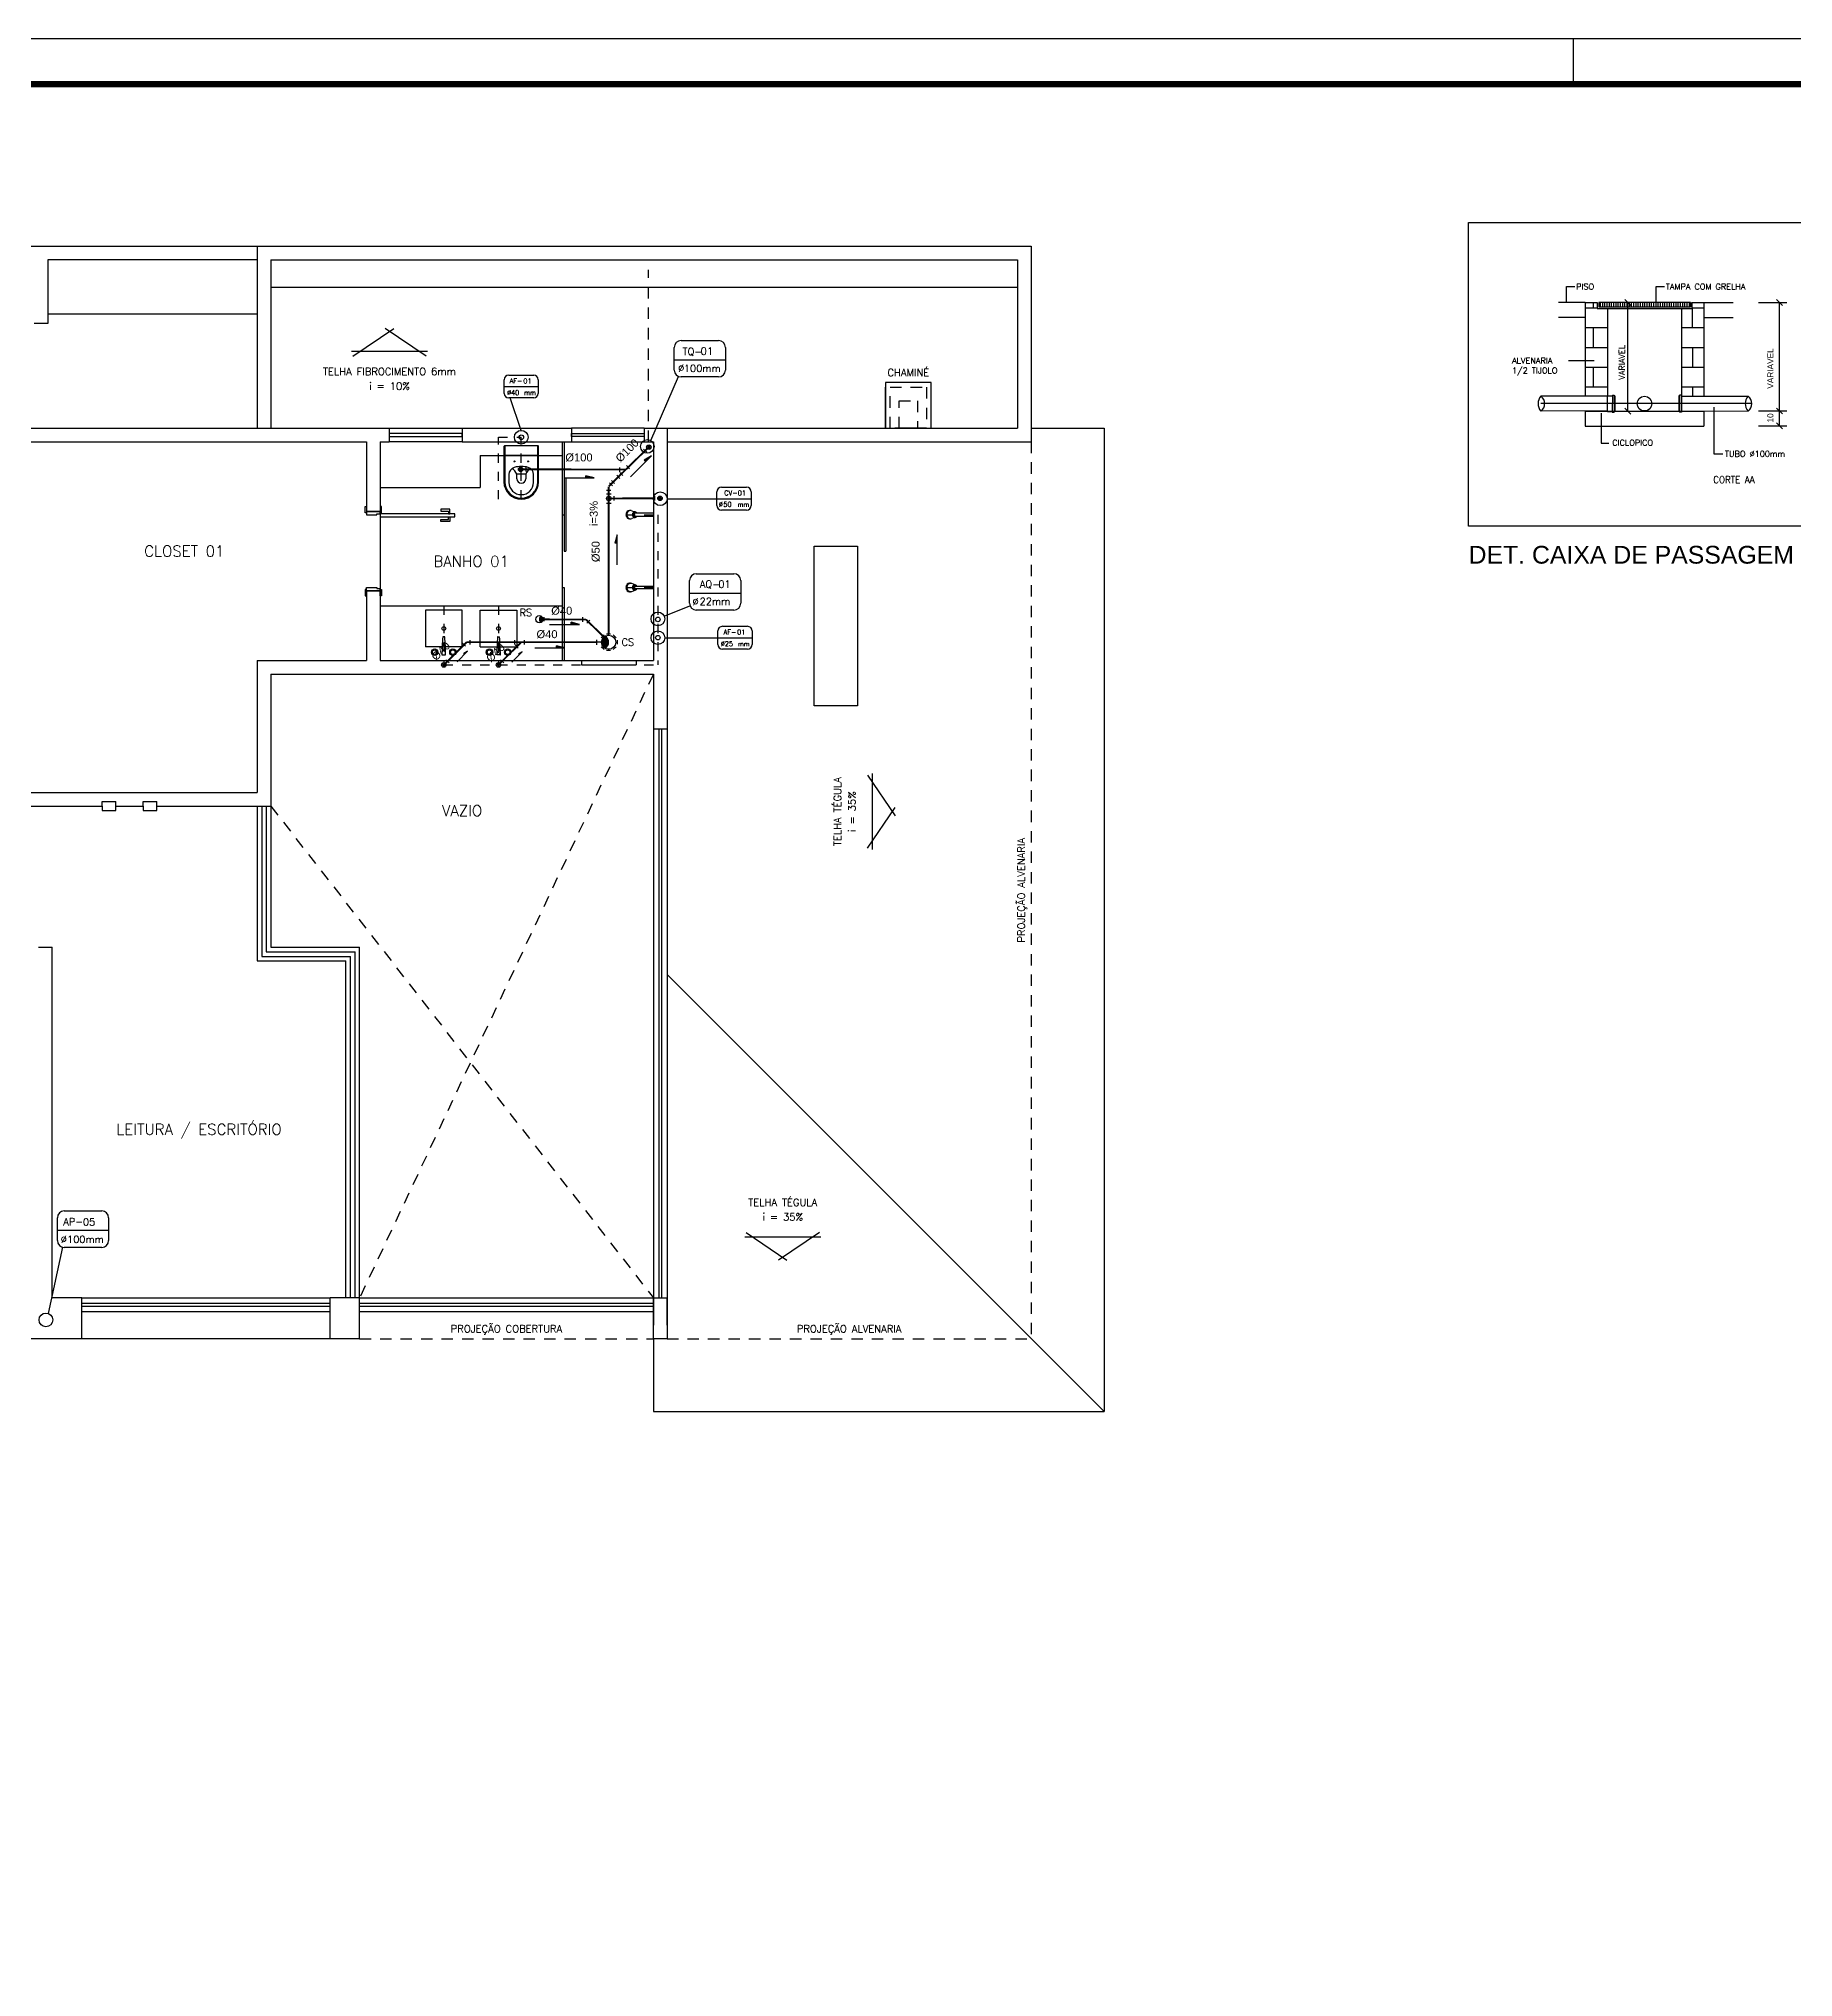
# Model space of a CAD drawing. Header units: millimetres. Extents: x -1312 to 59, y -177 to 623.
# Drawn here: x 12.88 to 32.14, y 20.76 to 42.05 of the extents above; entities that cross this region are included whole.
import ezdxf
from ezdxf.enums import TextEntityAlignment as Align

# ---------------------------------------------------------------- set-up
doc = ezdxf.new("R2010")
doc.units = ezdxf.units.MM
doc.header["$MEASUREMENT"] = 0
doc.linetypes.add('DASHDOT', pattern=[1, 0.5, -0.25, 0, -0.25])
doc.linetypes.add('HIDDEN', pattern=[0.375, 0.25, -0.125])
for name, color, linetype in [('ALVENARIA', 7, 'Continuous'), ('CONEXAO_ESGOTO_UNIFILAR', 21, 'Continuous'), ('DETALHES', 7, 'Continuous'), ('Dtext', 7, 'Continuous'), ('Eixos-1', 252, 'HIDDEN'), ('Finas', 9, 'Continuous'), ('INDICACAO_COLUNA', 40, 'Continuous'), ('Projeções', 9, 'HIDDEN'), ('T120', 7, 'Continuous'), ('T80', 7, 'Continuous'), ('TIGRECAD', 30, 'Continuous'), ('TUB-ESGOTO', 150, 'Continuous'), ('TUB-VENTILACAO', 6, 'Continuous')]:
    doc.layers.add(name, color=color, linetype=linetype)
doc.styles.add('AENGESTYLE', font='arial.ttf', dxfattribs={"height": 1})
doc.styles.add('MONOTXT', font='SIMPLEX.SHX')
doc.styles.add('ROMANS', font='romans.shx', dxfattribs={"height": 0.002})
doc.styles.add('SANSSERIF', font='sas_____.pfb')
doc.styles.get("Standard").update_dxf_attribs({"font": 'arial.ttf'})
doc.styles.add('T120', font='romans.shx', dxfattribs={"height": 12})
doc.styles.add('T80', font='romans.shx', dxfattribs={"height": 8})

# ---------------------------------------------------------------- blocks, each defined once
blk = doc.blocks.new('_Oblique')
at = {"color": 0, "linetype": 'Continuous', "lineweight": -2}
blk.add_line((-0.5, -0.5), (0.5, 0.5), dxfattribs=at)
blk = doc.blocks.new('ahid_dtcx_hid_000_4')
at = {"linetype": 'Continuous'}
h = blk.add_hatch(dxfattribs=at)
h.set_pattern_fill('ANSI31', color=256, scale=3.9, angle=45, style=0)
h.set_pattern_definition([(90, (38.9428, 59.77396), (-0.4875, 9e-17), [])])
h.paths.add_polyline_path([(35.25, 59.77), (35.25, 58.8), (49.02, 58.8), (49.02, 59.77)])
h.paths.add_polyline_path([(35.25, 59.77), (28.87, 59.77), (28.87, 58.8), (35.25, 58.8)])
for p, q in [((109.58, 59.77), (109.58, 69.69)), ((112.83, 59.77), (112.83, 69.69)), ((25.94, 59.77), (20.04, 59.77)), ((25.94, 59.77), (28.54, 59.77)), ((25.94, 59.77), (25.94, 39.19)), ((27.77, 58.6), (27.77, 59.77)), ((28.54, 59.77), (28.54, 58.47)), ((49.02, 59.77), (28.87, 59.77)), ((28.87, 59.77), (28.87, 58.8)), ((49.02, 59.77), (49.02, 58.8)), ((49.34, 59.77), (49.34, 58.47)), ((49.34, 59.77), (51.94, 59.77)), ((51.94, 59.77), (51.94, 39.19)), ((51.94, 59.77), (58.41, 59.77)), ((98.21, 59.77), (124.21, 59.77)), ((98.21, 59.77), (98.21, 33.77)), ((124.21, 59.77), (124.21, 33.77)), ((25.94, 56.52), (20.04, 56.52)), ((25.94, 58.6), (28.54, 58.6)), ((28.54, 58.47), (30.82, 58.47)), ((28.87, 58.8), (49.02, 58.8)), ((30.82, 58.47), (47.07, 58.47)), ((30.82, 58.47), (30.82, 39.31)), ((47.07, 58.47), (49.34, 58.47)), ((47.07, 58.47), (47.07, 39.19)), ((49.34, 58.6), (51.94, 58.6)), ((49.51, 54.26), (49.51, 58.6)), ((51.94, 56.52), (58.41, 56.52)), ((25.94, 54.26), (30.82, 54.26)), ((27.77, 49.93), (27.77, 54.26)), ((47.07, 54.26), (51.94, 54.26)), ((103.08, 54.9), (103.08, 38.65)), ((103.08, 54.9), (119.33, 54.9)), ((109.32, 54.89), (113.09, 54.9)), ((109.32, 54.89), (109.32, 54.47)), ((109.32, 54.47), (113.09, 54.48)), ((109.47, 54.47), (109.47, 54.31)), ((109.47, 54.31), (112.95, 54.31)), ((109.58, 54.31), (112.83, 54.31)), ((112.95, 54.48), (112.95, 54.31)), ((113.09, 54.9), (113.09, 54.48)), ((119.33, 54.9), (119.33, 38.65)), ((25.94, 49.93), (30.82, 49.93)), ((47.07, 49.93), (51.94, 49.93)), ((49.51, 49.93), (49.51, 45.6)), ((98.21, 48.4), (88.46, 48.4)), ((103.09, 48.66), (103.08, 44.89)), ((103.09, 48.66), (103.52, 48.66)), ((103.52, 48.66), (103.51, 44.89)), ((103.52, 48.51), (103.68, 48.51)), ((103.68, 48.51), (103.67, 45.04)), ((103.67, 48.4), (103.67, 45.15)), ((118.91, 48.51), (118.75, 48.51)), ((118.75, 48.51), (118.76, 45.04)), ((118.75, 48.4), (118.75, 45.15)), ((118.91, 48.66), (118.92, 44.89)), ((119.33, 48.66), (118.91, 48.66)), ((119.33, 48.66), (119.34, 44.89)), ((124.21, 48.4), (133.96, 48.4)), ((25.94, 45.6), (30.82, 45.6)), ((27.77, 41.26), (27.77, 45.6)), ((47.07, 45.6), (51.94, 45.6)), ((98.21, 45.15), (88.46, 45.15)), ((103.08, 44.89), (103.51, 44.89)), ((103.51, 45.04), (103.67, 45.04)), ((118.92, 45.04), (118.76, 45.04)), ((119.34, 44.89), (118.92, 44.89)), ((124.21, 45.15), (133.96, 45.15)), ((30.82, 39.19), (16.19, 39.2)), ((25.94, 41.26), (30.82, 41.26)), ((30.82, 35.83), (30.82, 39.31)), ((30.82, 39.31), (31.87, 39.31)), ((31.87, 39.45), (31.86, 35.68)), ((31.87, 39.45), (32.29, 39.45)), ((32.29, 39.45), (32.28, 35.68)), ((32.29, 39.3), (32.45, 39.3)), ((32.45, 39.3), (32.44, 35.83)), ((46.47, 39.3), (46.48, 35.83)), ((46.64, 39.3), (46.47, 39.3)), ((46.48, 39.19), (46.48, 35.94)), ((46.64, 39.45), (46.65, 35.68)), ((47.06, 39.45), (46.64, 39.45)), ((47.06, 39.45), (47.07, 35.68)), ((47.07, 41.26), (51.94, 41.26)), ((47.07, 39.19), (61.69, 39.2)), ((49.51, 41.26), (49.51, 39.19)), ((103.08, 38.65), (119.33, 38.65)), ((30.82, 35.94), (16.19, 35.95)), ((25.94, 35.94), (25.94, 32.64)), ((25.94, 35.89), (51.94, 35.89)), ((27.77, 35.89), (27.77, 35.94)), ((30.82, 35.83), (30.82, 35.89)), ((30.82, 35.83), (31.86, 35.83)), ((31.86, 35.68), (32.28, 35.68)), ((32.28, 35.83), (32.44, 35.83)), ((46.64, 35.83), (46.48, 35.83)), ((47.07, 35.68), (46.65, 35.68)), ((47.07, 35.94), (61.69, 35.95)), ((47.07, 35.68), (47.07, 35.89)), ((51.94, 35.94), (51.94, 32.64)), ((25.94, 32.64), (51.94, 32.64)), ((98.21, 33.77), (124.21, 33.77))]:
    blk.add_line(p, q)
at = {"ltscale": 0.3}
for p, q in [((111.21, 33.77), (111.21, 69.69)), ((134.78, 46.77), (88.46, 46.77)), ((62.51, 37.57), (16.19, 37.57))]:
    blk.add_line(p, q, dxfattribs=at)
at = {"linetype": 'ByBlock'}
for p, q in [((21.84, 63.28), (23.6, 63.28)), ((21.84, 59.77), (21.84, 63.28)), ((35.25, 35.89), (35.25, 59.77)), ((41.53, 63.28), (43.29, 63.28)), ((41.53, 59.29), (41.53, 63.28)), ((63.95, 59.77), (70.22, 59.77)), ((68.59, 32.7), (68.59, 59.77)), ((143.27, 59.77), (152.59, 59.77)), ((150.97, 33.77), (150.97, 59.77)), ((152.89, 59.77), (157.97, 59.77)), ((156.35, 33.77), (156.35, 59.77)), ((143.27, 54.9), (152.59, 54.9)), ((22.26, 47.01), (27.9, 47.01)), ((143.27, 38.65), (152.59, 38.65)), ((29.43, 35.44), (29.43, 28.86)), ((33.25, 35.94), (36.87, 35.94)), ((54.13, 36.78), (54.13, 26.55)), ((63.95, 35.95), (70.22, 35.95)), ((63.95, 32.7), (70.22, 32.7)), ((98.21, 32.36), (98.21, 27.29)), ((103.08, 32.36), (103.08, 27.29)), ((119.33, 32.36), (119.33, 27.29)), ((124.21, 32.36), (124.21, 27.29)), ((143.27, 33.77), (152.59, 33.77)), ((152.89, 33.77), (157.97, 33.77)), ((29.43, 28.86), (31.12, 28.86)), ((54.13, 26.55), (56.14, 26.55)), ((98.21, 28.91), (124.21, 28.91)), ((98.21, 26.99), (98.21, 21.91)), ((124.21, 26.99), (124.21, 21.91)), ((98.21, 23.53), (124.21, 23.53))]:
    blk.add_line(p, q, dxfattribs=at)
at = {"ltscale": 0.5}
for p, q in [((109.58, 54.9), (109.58, 59.77)), ((112.83, 59.77), (112.83, 54.9)), ((103.08, 48.4), (98.21, 48.4)), ((119.33, 48.4), (124.21, 48.4)), ((98.21, 45.15), (103.08, 45.15)), ((124.21, 45.15), (119.33, 45.15))]:
    blk.add_line(p, q, dxfattribs=at)
at = {"linetype": 'DASHDOT'}
blk.add_line((77.93, 46.07), (145.69, 46.07), dxfattribs=at)
blk.add_lwpolyline([(0.3, 77.38), (164.27, 77.38), (164.27, 10.62), (0.3, 10.62)], close=True)
for points in [[(82.09, 48.97, 0, 7.04, 0), (82.09, 46.64, 7.04, 7.04, 0)], [(141.53, 48.97, 0, 7.04, 0), (141.53, 46.64, 7.04, 7.04, 0)]]:
    blk.add_lwpolyline(points, format="xyseb")
blk.add_circle((38.94, 37.57), 1.62)
for centre, radius, start, end in [((111.2, 68.48), 2.02, 36.4964, 143.5036), ((111.2, 71.42), 2.38, 226.8694, 313.1306), ((90.19, 46.78), 2.38, 136.8694, 223.1306), ((87.26, 46.78), 2.02, 306.4964, 53.5036), ((135.69, 46.78), 2.38, 136.8694, 223.1306), ((132.76, 46.78), 2.02, 306.4964, 53.5036), ((17.93, 37.57), 2.38, 136.8694, 223.1306), ((14.99, 37.57), 2.02, 306.4964, 53.5036), ((63.43, 37.57), 2.38, 136.8694, 223.1306), ((60.49, 37.57), 2.02, 306.4964, 53.5036)]:
    blk.add_arc(centre, radius, start, end)
at = {"linetype": 'ByBlock', "xscale": 1.3, "yscale": 1.3, "zscale": 1.3}
for p, rotation in [((35.25, 59.77), 90), ((68.59, 59.77), 90), ((150.97, 59.77), 90), ((156.35, 59.77), 90), ((150.97, 54.9), 90), ((150.97, 38.65), 90), ((35.25, 35.94), 90), ((68.59, 35.95), 90), ((150.97, 33.77), 270), ((156.35, 33.77), 270), ((68.59, 32.7), 270), ((98.21, 28.91), 180), ((98.21, 23.53), 180)]:
    blk.add_blockref('_Oblique', p, dxfattribs=dict(at, rotation=rotation))
for p in [(103.08, 28.91), (119.33, 28.91), (124.21, 28.91), (124.21, 23.53)]:
    blk.add_blockref('_Oblique', p, dxfattribs=at)
for s, height, style, p in [('PISO', 1.3, 'MONOTXT', (23.91, 62.61)), ('TAMPA COM GRELHA', 1.3, 'MONOTXT', (43.61, 62.61)), ('ALVENARIA', 1.3, 'MONOTXT', (9.85, 46.36)), ('1/2 TIJOLO', 1.3, 'MONOTXT', (9.85, 44.19)), ('CICLOPICO', 1.3, 'MONOTXT', (31.85, 28.34)), ('TUBO %%C100mm', 1.3, 'MONOTXT', (56.6, 25.89)), ('DET. CAIXA DE PASSAGEM COM GRELHA', 3.9, 'SANSSERIF', (0.3, 2.43))]:
    blk.add_text(s, height=height, dxfattribs=dict(style=style)).set_placement(p)
at = {"linetype": 'Continuous'}
for s, p in [('15', (150.44, 56.5)), ('VARIAVEL', (67.22, 40.84)), ('50', (150.44, 45.22)), ('80', (155.04, 44.94)), ('10', (67.22, 33.42)), ('15', (150.44, 35.3))]:
    blk.add_text(s, height=1.3, rotation=90, dxfattribs=at).set_placement(p)
for s, p in [('A', (82.06, 50.35)), ('A', (141.51, 50.35)), ('15', (99.73, 29.44)), ('60', (109.65, 29.44)), ('15', (120.93, 29.44)), ('90', (109.37, 24.84))]:
    blk.add_text(s, height=1.3, dxfattribs=at).set_placement(p)
at = {"style": 'MONOTXT'}
blk.add_text('VARIAVEL', height=1.3, rotation=90, dxfattribs=at).set_placement((34.61, 42.81))
at = {"style": 'T120', "width": 0.9}
for s, p in [('PLANTA', (136.51, 24.54)), ('CORTE AA', (54.03, 20.07))]:
    blk.add_text(s, height=1.56, dxfattribs=at).set_placement(p)
blk = doc.blocks.new('*X9')
at = {"color": 0}
for p, q in [((219, 228), (293, 228)), ((219, 225), (293, 225)), ((219, 222), (293, 222)), ((219, 220), (294, 220)), ((219, 218), (294, 218)), ((219, 215), (294, 215)), ((219, 212), (293, 212)), ((219, 210), (293, 210)), ((219, 208), (293, 208)), ((220, 232), (292, 232)), ((220, 230), (292, 230)), ((221, 235), (291, 235)), ((222, 240), (290, 240)), ((222, 238), (291, 238)), ((223, 242), (289, 242)), ((224, 245), (288, 245)), ((225, 248), (287, 248)), ((226, 250), (286, 250)), ((228, 252), (284, 252)), ((229, 255), (283, 255)), ((231, 258), (282, 258)), ((232, 260), (280, 260)), ((234, 262), (278, 262)), ((236, 265), (276, 265)), ((238, 268), (274, 268)), ((241, 270), (271, 270)), ((243, 272), (269, 272)), ((246, 275), (266, 275)), ((250, 278), (262, 278)), ((253, 280), (259, 280)), ((220, 205), (293, 205)), ((220, 202), (292, 202)), ((220, 200), (292, 200)), ((221, 198), (291, 198)), ((222, 195), (290, 195)), ((223, 192), (290, 192)), ((223, 190), (289, 190)), ((225, 188), (288, 188)), ((226, 185), (287, 185)), ((227, 182), (285, 182)), ((228, 180), (284, 180)), ((230, 178), (283, 178)), ((231, 175), (281, 175)), ((233, 172), (279, 172)), ((235, 170), (277, 170)), ((237, 168), (275, 168)), ((239, 165), (273, 165)), ((242, 162), (270, 162)), ((244, 160), (268, 160)), ((248, 158), (265, 158)), ((251, 155), (261, 155)), ((255, 152), (257, 152))]:
    blk.add_line(p, q, dxfattribs=at)
blk = doc.blocks.new('AHID_CXI150')
for p, q in [((-92, -22), (-92, 22)), ((-78, 0), (-92, 0)), ((-81, 49), (-49, 81)), ((-55, 55), (-65, 65)), ((-22, 92), (22, 92)), ((0, 78), (0, 92)), ((49, 81), (81, 49)), ((55, 55), (65, 65)), ((78, 0), (130, 0)), ((130, 27), (130, -27)), ((-49, -81), (-81, -49)), ((-55, -55), (-65, -65)), ((22, -92), (-22, -92)), ((0, -78), (0, -92)), ((81, -49), (49, -81)), ((55, -55), (65, -65))]:
    blk.add_line(p, q)
blk.add_circle((0, 0), 77.7)
blk.add_arc((78, 0), 77.7, 120, 240)
at = {"xscale": 1.035999918867516, "yscale": 1.035999918867516, "zscale": 1.035999918867516}
blk.add_blockref('*X9', (-226, -224), dxfattribs=at)
blk = doc.blocks.new('*X18')
at = {"color": 0}
for p, q in [((2, 2), (3.25, 2)), ((2.01, 2.12), (3.24, 2.12)), ((2.01, 1.88), (3.24, 1.88)), ((2.03, 2.25), (3.22, 2.25)), ((2.03, 1.75), (3.22, 1.75)), ((2.06, 2.38), (3.19, 2.38)), ((2.06, 1.62), (3.19, 1.62)), ((2.1, 2.5), (3.15, 2.5)), ((2.1, 1.5), (3.15, 1.5)), ((2.17, 2.62), (3.08, 2.62)), ((2.17, 1.38), (3.08, 1.38)), ((2.25, 2.75), (3, 2.75)), ((2.25, 1.25), (3, 1.25)), ((2.36, 2.88), (2.89, 2.88)), ((2.36, 1.12), (2.89, 1.12)), ((2.5, 3), (2.75, 3)), ((2.5, 1), (2.75, 1))]:
    blk.add_line(p, q, dxfattribs=at)
blk = doc.blocks.new('AHID_RALSIF')
for p, q in [((40, 0), (53, 0)), ((53, -22), (53, 22))]:
    blk.add_line(p, q)
blk.add_circle((0, 0), 40)
blk.add_arc((40, 0), 40, 120, 240)
at = {"xscale": 31.99999897862407, "yscale": 31.99999897862407, "zscale": 31.99999897862407}
blk.add_blockref('*X18', (-64, -64), dxfattribs=at)
blk = doc.blocks.new('AHID_COLAPLU')
for p, q in [((-5.64, -2.26), (-5.64, 2.74)), ((-5.61, -0.01), (5.61, 0.01)), ((-4.14, 4.24), (4.11, 4.24)), ((5.61, 2.74), (5.61, -2.26)), ((4.11, -3.76), (-4.14, -3.76))]:
    blk.add_line(p, q)
for centre, start, end in [((-4.14, 2.74), 90, 180), ((4.11, 2.74), 0, 90), ((-4.14, -2.26), 180, 270), ((4.11, -2.26), 270, 0)]:
    blk.add_arc(centre, 1.5, start, end)
at = {"style": 'ROMANS'}
for s, p in [('AP- ', (-1.61, 1.86)), ('%%C', (-4.22, -1.98))]:
    blk.add_text(s, height=1.575, dxfattribs=at).set_placement(p, align=Align.MIDDLE)
at = {"style": 'ROMANS', "flags": 8}
for tag, p in [('110', (-0.01, 1.04)), ('119', (-3.5, -2.76))]:
    blk.add_attdef(tag, p, '', height=1.57, dxfattribs=at)
blk = doc.blocks.new('AHID_COLAF')
for p, q in [((-3.75, 0), (3.75, 0)), ((-3.74, -1.5), (-3.74, 1.5)), ((-2.74, 2.5), (2.76, 2.5)), ((3.76, 1.5), (3.76, -1.5)), ((2.76, -2.5), (-2.74, -2.5))]:
    blk.add_line(p, q)
for centre, start, end in [((-2.74, 1.5), 90, 180), ((2.76, 1.5), 0, 90), ((-2.74, -1.5), 180, 270), ((2.76, -1.5), 270, 0)]:
    blk.add_arc(centre, 1, start, end)
at = {"style": 'ROMANS'}
for s, p in [('AF- ', (-0.76, 1.25)), ('%%C', (-2.65, -1.31))]:
    blk.add_text(s, height=1.05, dxfattribs=at).set_placement(p, align=Align.MIDDLE)
blk.add_text('mm', height=1, dxfattribs=at).set_placement((0.66, -1.86))
at = {"style": 'ROMANS', "flags": 8}
for tag, p in [('110', (0.48, 0.7)), ('119', (-2.23, -1.86))]:
    blk.add_attdef(tag, p, '', height=1.05, dxfattribs=at)
blk = doc.blocks.new('AHID_COLAQ')
for p, q in [((-5.62, -2.25), (-5.62, 2.75)), ((-5.61, 0), (5.61, 0)), ((-4.12, 4.25), (4.13, 4.25)), ((5.63, 2.75), (5.63, -2.25)), ((4.13, -3.75), (-4.12, -3.75))]:
    blk.add_line(p, q)
for centre, start, end in [((-4.12, 2.75), 90, 180), ((4.13, 2.75), 0, 90), ((-4.12, -2.25), 180, 270), ((4.13, -2.25), 270, 0)]:
    blk.add_arc(centre, 1.5, start, end)
at = {"style": 'ROMANS'}
for s, p in [('AQ- ', (-0.57, 1.88)), ('%%C', (-4.27, -1.88))]:
    blk.add_text(s, height=1.575, dxfattribs=at).set_placement(p, align=Align.MIDDLE)
at = {"style": 'ROMANS', "flags": 8}
for tag, p in [('110', (0.73, 1.18)), ('119', (-3.39, -2.63))]:
    blk.add_attdef(tag, p, '', height=1.57, dxfattribs=at)
blk = doc.blocks.new('AHID_COLVENT')
for p, q in [((-3.75, -1.48), (-3.75, 1.52)), ((-3.75, 0), (3.75, 0)), ((-2.75, 2.52), (2.75, 2.52)), ((3.75, 1.52), (3.75, -1.48)), ((2.75, -2.48), (-2.75, -2.48))]:
    blk.add_line(p, q)
for centre, start, end in [((-2.75, 1.52), 90, 180), ((2.75, 1.52), 0, 90), ((-2.75, -1.48), 180, 270), ((2.75, -1.48), 270, 0)]:
    blk.add_arc(centre, 1, start, end)
at = {"style": 'ROMANS'}
for s, p in [('CV- ', (-0.34, 1.27)), ('%%C', (-2.89, -1.23))]:
    blk.add_text(s, height=1.05, dxfattribs=at).set_placement(p, align=Align.MIDDLE)
blk.add_text('mm', height=1, dxfattribs=at).set_placement((0.78, -1.76))
at = {"style": 'ROMANS', "flags": 8}
for tag, p in [('110', (0.81, 0.74)), ('119', (-2.35, -1.76))]:
    blk.add_attdef(tag, p, '', height=1.05, dxfattribs=at)
blk = doc.blocks.new('AHID_COLESG')
for p, q in [((-5.66, -2.25), (-5.66, 2.75)), ((-5.63, 0), (5.63, 0)), ((-4.16, 4.25), (4.09, 4.25)), ((5.59, 2.75), (5.59, -2.25)), ((4.09, -3.75), (-4.16, -3.75))]:
    blk.add_line(p, q)
for centre, start, end in [((-4.16, 2.75), 90, 180), ((4.09, 2.75), 0, 90), ((-4.16, -2.25), 180, 270), ((4.09, -2.25), 270, 0)]:
    blk.add_arc(centre, 1.5, start, end)
blk.add_point((5.63, 0))
at = {"style": 'ROMANS'}
for s, p in [('TQ- ', (-1.11, 1.75)), ('%%C', (-4.1, -1.81))]:
    blk.add_text(s, height=1.575, dxfattribs=at).set_placement(p, align=Align.MIDDLE)
at = {"style": 'ROMANS', "flags": 8}
for tag, p, height in [('110', (0.12, 1.1), 1.64), ('119', (-3.52, -2.63), 1.57)]:
    blk.add_attdef(tag, p, '', height=height, dxfattribs=at)
blk = doc.blocks.new('AHID_J90L')
blk.add_line((56.25, 24.0625), (56.25, -24.0625))
at = {"const_width": 17.5}
blk.add_lwpolyline([(8.75, 0, 1), (-8.75, 0, 1)], format="xyb", close=True, dxfattribs=at)
blk.add_circle((0, 0), 25)
blk = doc.blocks.new('AHID_J45')
for p, q in [((-42, 8), (-8, 42)), ((39, -24), (39, 24))]:
    blk.add_line(p, q)
blk = doc.blocks.new('AHID_JUN45')
for p, q in [((-38, -24), (-38, 24)), ((67, -24), (67, 24)), ((30, -64), (64, -30))]:
    blk.add_line(p, q)
blk = doc.blocks.new('SENTIDO_FLUXO')
for p, q in [((-2.47, 1.25), (4.09, 1.25)), ((4.09, 1.25), (2.28, 1.74)), ((2.28, 1.25), (2.28, 1.74))]:
    blk.add_line(p, q)
for points in [[(2.28, 1.74), (2.28, 1.25), (4.09, 1.25), (2.28, 1.74)], [(2.28, 1.74), (2.28, 1.25), (4.09, 1.25)]]:
    blk.add_solid(points)
blk = doc.blocks.new('AHID_TE90L')
for p, q in [((-50, -24.0625), (-50, 24.0625)), ((50, -24.0625), (50, 24.0625))]:
    blk.add_line(p, q)
at = {"const_width": 17.5}
blk.add_lwpolyline([(-8.75, 0, 1), (8.75, 0, 1)], format="xyb", close=True, dxfattribs=at)
blk.add_circle((0, 0), 25)
blk = doc.blocks.new('AHID_J90F')
blk.add_line((56.25, 24.0625), (56.25, -24.0625))
blk.add_circle((0, 0), 25)
blk = doc.blocks.new('AHID_REDUCAO')
for p, q in [((0, 24.0625), (0, -24.0625)), ((81.25, 24.0625), (81.25, -24.0625))]:
    blk.add_line(p, q)

msp = doc.modelspace()

# ---------------------------------------------------------------- linework, layer by layer
for p, q in [((59.45, 42.05), (0, 42.05)), ((29.725, 42.05), (29.725, 41.55))]:
    msp.add_line(p, q)
at = {"const_width": 0.07}
msp.add_lwpolyline([(58.95, 41.55), (1.25, 41.55), (1.25, 0.5), (58.95, 0.5)], close=True, dxfattribs=at)
at = {"layer": 'ALVENARIA'}
for p, q in [((12.327, 37.774), (16.727, 37.774)), ((16.727, 37.774), (16.727, 37.624)), ((17.527, 37.774), (18.727, 37.774)), ((17.527, 37.774), (17.527, 37.624)), ((18.727, 37.774), (18.727, 37.624)), ((19.527, 37.774), (19.777, 37.774)), ((19.527, 37.774), (19.527, 37.624)), ((19.777, 37.774), (19.777, 34.474)), ((12.477, 37.624), (16.477, 37.624)), ((15.177, 37.624), (15.277, 37.624)), ((16.477, 37.624), (16.477, 36.859)), ((16.627, 37.624), (16.627, 36.859)), ((16.627, 37.624), (16.727, 37.624)), ((17.527, 37.624), (18.727, 37.624)), ((19.527, 37.624), (19.627, 37.624)), ((19.627, 37.624), (19.627, 35.224)), ((16.477, 36.859), (16.627, 36.859)), ((16.477, 35.989), (16.477, 35.224)), ((16.477, 35.989), (16.627, 35.989)), ((16.627, 35.989), (16.627, 35.224)), ((15.277, 35.224), (15.277, 33.774)), ((15.277, 35.224), (16.477, 35.224)), ((16.627, 35.224), (18.837, 35.224)), ((18.837, 35.224), (18.837, 35.174)), ((18.837, 35.174), (19.437, 35.174)), ((19.437, 35.224), (19.627, 35.224)), ((19.437, 35.224), (19.437, 35.174)), ((15.427, 35.074), (15.427, 33.624)), ((15.427, 35.074), (19.627, 35.074)), ((19.627, 35.074), (19.627, 34.474)), ((19.627, 34.474), (19.777, 34.474)), ((12.477, 33.774), (15.277, 33.774)), ((13.577, 33.674), (13.727, 33.674)), ((13.577, 33.624), (13.577, 33.674)), ((13.727, 33.624), (13.727, 33.674)), ((14.027, 33.674), (14.177, 33.674)), ((14.027, 33.624), (14.027, 33.674)), ((14.177, 33.624), (14.177, 33.674)), ((12.327, 33.624), (13.577, 33.624)), ((12.877, 33.624), (13.027, 33.624)), ((13.727, 33.624), (14.027, 33.624)), ((14.177, 33.624), (15.427, 33.624)), ((12.877, 32.074), (13.027, 32.074)), ((13.027, 28.224), (13.027, 32.074)), ((13.352, 28.224), (13.027, 28.224)), ((13.352, 27.774), (13.352, 28.224)), ((16.402, 28.224), (16.077, 28.224)), ((16.077, 27.774), (16.077, 28.224)), ((16.402, 27.774), (16.402, 28.224)), ((19.627, 28.224), (19.627, 27.924)), ((19.627, 27.774), (19.627, 28.224)), ((19.627, 28.224), (19.777, 28.224)), ((19.627, 28.224), (19.777, 28.224)), ((19.777, 28.224), (19.777, 27.774)), ((19.777, 27.924), (19.777, 28.224)), ((13.352, 27.774), (12.552, 27.774)), ((16.402, 27.774), (16.077, 27.774)), ((19.777, 27.774), (19.627, 27.774))]:
    msp.add_line(p, q, dxfattribs=at)
at = {"layer": 'DETALHES'}
msp.add_lwpolyline([(21.392, 34.724), (21.392, 36.479), (21.87, 36.479), (21.87, 34.724)], close=True, dxfattribs=at)
at = {"layer": 'Eixos-1', "ltscale": 0.3}
for p, q in [((17.927, 37.674), (18.177, 37.674)), ((17.927, 36.994), (17.927, 37.674)), ((18.177, 36.994), (18.177, 37.674)), ((19.327, 36.824), (19.677, 36.824)), ((19.677, 36.824), (19.677, 35.174)), ((19.327, 36.024), (19.677, 36.024)), ((17.327, 35.824), (17.327, 35.174)), ((17.927, 35.824), (17.927, 35.174)), ((17.327, 35.174), (19.677, 35.174))]:
    msp.add_line(p, q, dxfattribs=at)
at = {"layer": 'Finas'}
for p, q in [((10.627, 39.774), (15.277, 39.774)), ((12.977, 39.624), (12.977, 38.924)), ((15.277, 39.624), (12.977, 39.624)), ((15.277, 39.774), (15.277, 37.774)), ((15.277, 39.774), (23.777, 39.774)), ((15.427, 39.624), (15.427, 37.774)), ((15.427, 39.624), (23.627, 39.624)), ((23.627, 39.624), (23.627, 37.774)), ((23.777, 39.774), (23.777, 37.624)), ((15.427, 39.324), (23.627, 39.324)), ((15.277, 39.024), (12.977, 39.024)), ((12.977, 38.924), (12.827, 38.924)), ((16.328, 38.566), (16.776, 38.869)), ((17.132, 38.566), (16.684, 38.869)), ((17.147, 38.616), (16.313, 38.616)), ((22.177, 37.774), (22.177, 38.224)), ((16.727, 37.774), (17.527, 37.774)), ((16.727, 37.714), (16.727, 37.684)), ((17.527, 37.714), (16.727, 37.714)), ((16.727, 37.684), (17.527, 37.684)), ((17.527, 37.684), (17.527, 37.714)), ((19.527, 37.774), (18.727, 37.774)), ((18.727, 37.684), (18.727, 37.714)), ((18.727, 37.714), (19.527, 37.714)), ((19.527, 37.684), (18.727, 37.684)), ((19.527, 37.714), (19.527, 37.684)), ((19.777, 37.774), (23.627, 37.774)), ((23.777, 37.774), (24.577, 37.774)), ((24.577, 37.774), (24.577, 26.974)), ((17.527, 37.624), (16.727, 37.624)), ((17.727, 37.474), (17.727, 37.124)), ((17.727, 37.474), (18.627, 37.474)), ((17.987, 37.574), (17.987, 37.184)), ((18.362, 37.579), (17.992, 37.579)), ((17.997, 37.579), (17.997, 37.184)), ((18.357, 37.474), (17.997, 37.474)), ((18.357, 37.184), (18.357, 37.579)), ((18.367, 37.184), (18.367, 37.574)), ((18.627, 37.624), (18.627, 36.824)), ((18.647, 37.624), (18.647, 36.824)), ((18.727, 37.624), (19.527, 37.624)), ((19.777, 37.624), (23.777, 37.624)), ((18.042, 37.264), (18.042, 37.179)), ((18.127, 37.219), (18.127, 37.269)), ((18.227, 37.269), (18.127, 37.269)), ((18.227, 37.269), (18.227, 37.219)), ((18.312, 37.179), (18.312, 37.264)), ((16.627, 37.124), (17.727, 37.124)), ((17.987, 37.184), (17.987, 37.184)), ((18.647, 37.224), (18.647, 36.424)), ((18.667, 37.224), (18.647, 37.224)), ((18.667, 37.224), (18.667, 36.424)), ((16.462, 36.844), (16.462, 36.914)), ((16.462, 36.914), (16.477, 36.914)), ((16.477, 36.844), (16.462, 36.844)), ((16.477, 36.914), (16.477, 36.844)), ((16.477, 36.859), (16.477, 36.824)), ((16.627, 36.859), (16.477, 36.859)), ((16.592, 36.824), (16.592, 36.834)), ((16.592, 36.834), (16.627, 36.834)), ((16.642, 36.914), (16.627, 36.914)), ((16.627, 36.914), (16.627, 36.844)), ((16.627, 36.834), (16.627, 36.859)), ((16.627, 36.859), (16.627, 35.989)), ((16.627, 36.844), (16.642, 36.844)), ((16.627, 36.834), (16.627, 36.799)), ((17.447, 36.834), (16.627, 36.834)), ((16.642, 36.844), (16.642, 36.914)), ((17.392, 36.884), (17.292, 36.884)), ((17.292, 36.884), (17.292, 36.862)), ((17.292, 36.862), (17.377, 36.862)), ((17.377, 36.862), (17.377, 36.834)), ((17.377, 36.834), (17.392, 36.834)), ((17.392, 36.834), (17.392, 36.884)), ((17.447, 36.799), (17.447, 36.834)), ((19.389, 36.867), (19.429, 36.853)), ((19.627, 36.839), (19.427, 36.839)), ((16.477, 36.824), (16.592, 36.824)), ((16.627, 36.799), (17.447, 36.799)), ((17.292, 36.749), (17.292, 36.771)), ((17.292, 36.771), (17.377, 36.771)), ((17.392, 36.749), (17.292, 36.749)), ((17.377, 36.771), (17.377, 36.799)), ((17.377, 36.799), (17.392, 36.799)), ((17.392, 36.799), (17.392, 36.749)), ((18.627, 36.824), (18.647, 36.824)), ((18.627, 36.824), (18.627, 36.024)), ((19.429, 36.795), (19.389, 36.781)), ((19.427, 36.809), (19.627, 36.809)), ((18.647, 36.424), (18.667, 36.424)), ((16.477, 36.004), (16.462, 36.004)), ((16.462, 36.004), (16.462, 35.934)), ((16.477, 35.989), (16.477, 36.024)), ((16.477, 36.024), (16.592, 36.024)), ((16.477, 35.934), (16.477, 36.004)), ((16.627, 35.989), (16.477, 35.989)), ((16.592, 36.024), (16.592, 36.014)), ((16.592, 36.014), (16.627, 36.014)), ((16.627, 36.014), (16.627, 35.989)), ((16.627, 36.004), (16.642, 36.004)), ((16.627, 35.934), (16.627, 36.004)), ((16.642, 36.004), (16.642, 35.934)), ((18.627, 36.024), (18.627, 35.224)), ((18.627, 36.024), (18.647, 36.024)), ((18.647, 36.024), (18.647, 35.224)), ((19.429, 36.053), (19.389, 36.067)), ((19.389, 35.981), (19.429, 35.995)), ((19.427, 36.039), (19.627, 36.039)), ((19.627, 36.009), (19.427, 36.009)), ((16.462, 35.934), (16.477, 35.934)), ((16.642, 35.934), (16.627, 35.934)), ((16.627, 35.824), (18.627, 35.824)), ((17.527, 35.774), (17.127, 35.774)), ((17.127, 35.774), (17.127, 35.374)), ((17.527, 35.374), (17.527, 35.774)), ((17.727, 35.774), (18.127, 35.774)), ((17.727, 35.374), (17.727, 35.774)), ((18.127, 35.774), (18.127, 35.374)), ((17.309, 35.374), (17.127, 35.374)), ((17.326, 35.484), (17.318, 35.484)), ((17.334, 35.484), (17.326, 35.484)), ((17.527, 35.374), (17.343, 35.374)), ((17.727, 35.374), (17.91, 35.374)), ((17.919, 35.484), (17.928, 35.484)), ((17.928, 35.484), (17.936, 35.484)), ((17.945, 35.374), (18.127, 35.374)), ((17.308, 35.284), (17.344, 35.284)), ((17.946, 35.284), (17.91, 35.284)), ((18.837, 35.224), (19.437, 35.224)), ((19.627, 34.474), (19.627, 28.224)), ((19.687, 34.474), (19.687, 28.224)), ((19.717, 34.474), (19.717, 28.224)), ((19.777, 34.474), (19.777, 28.224)), ((21.978, 33.965), (22.281, 33.518)), ((22.028, 33.98), (22.028, 33.146)), ((13.577, 33.624), (13.577, 33.574)), ((13.577, 33.574), (13.727, 33.574)), ((13.727, 33.574), (13.727, 33.624)), ((14.027, 33.624), (14.027, 33.574)), ((14.027, 33.574), (14.177, 33.574)), ((14.177, 33.574), (14.177, 33.624)), ((15.277, 33.624), (15.277, 31.924)), ((15.327, 33.624), (15.327, 31.974)), ((15.377, 33.624), (15.377, 32.024)), ((15.427, 33.624), (15.427, 32.074)), ((21.978, 33.162), (22.281, 33.609)), ((15.327, 31.974), (16.302, 31.974)), ((15.377, 32.024), (16.352, 32.024)), ((15.427, 32.074), (16.402, 32.074)), ((16.302, 28.224), (16.302, 31.974)), ((16.352, 28.224), (16.352, 32.024)), ((16.402, 28.224), (16.402, 32.074)), ((15.277, 31.924), (16.252, 31.924)), ((16.252, 28.224), (16.252, 31.924)), ((24.577, 26.974), (19.777, 31.774)), ((21.466, 28.892), (20.631, 28.892)), ((20.647, 28.942), (21.094, 28.639)), ((21.45, 28.942), (21.003, 28.639)), ((16.252, 28.224), (16.252, 28.724)), ((13.352, 28.224), (16.077, 28.224)), ((13.352, 28.164), (16.077, 28.164)), ((13.352, 28.134), (16.077, 28.134)), ((16.402, 28.224), (19.627, 28.224)), ((16.402, 28.164), (19.627, 28.164)), ((16.402, 28.134), (19.627, 28.134)), ((13.352, 28.074), (16.077, 28.074)), ((16.402, 28.074), (19.627, 28.074)), ((16.077, 27.774), (13.352, 27.774)), ((19.627, 27.774), (19.627, 26.974)), ((19.627, 26.974), (24.577, 26.974))]:
    msp.add_line(p, q, dxfattribs=at)
msp.add_lwpolyline([(22.177, 37.774), (22.677, 37.774), (22.677, 38.274), (22.177, 38.274)], close=True, dxfattribs=at)
for centre, radius in [((18.102, 37.409), 0.005), ((18.252, 37.409), 0.005), ((17.327, 35.574), 0.0212), ((17.927, 35.574), 0.0212), ((17.226, 35.314), 0.035), ((17.226, 35.314), 0.025), ((17.426, 35.314), 0.035), ((17.426, 35.314), 0.025), ((17.828, 35.314), 0.035), ((17.828, 35.314), 0.025), ((18.028, 35.314), 0.035), ((18.028, 35.314), 0.025)]:
    msp.add_circle(centre, radius, dxfattribs=at)
for centre, radius, start, end in [((17.992, 37.574), 0.005, 90, 180), ((18.362, 37.574), 0.005, 0, 90), ((18.124, 37.264), 0.0825, 106.9645, 180), ((18.026, 37.234), 0.107, 19.0353, 63.0605), ((18.177, 37.092), 0.262, 73.0355, 106.9645), ((18.328, 37.234), 0.107, 116.9395, 160.9647), ((18.229, 37.264), 0.0825, 0, 73.0355), ((18.177, 37.184), 0.19, 180, 0), ((18.177, 37.184), 0.18, 180, 360), ((18.177, 37.179), 0.135, 180, 360), ((18.177, 37.219), 0.05, 180, 0), ((19.387, 36.824), 0.0605, 159.7868, 180), ((19.364, 36.835), 0.0347, 130.7475, 162.9557), ((19.387, 36.824), 0.0505, 159.7868, 180), ((19.382, 36.826), 0.045, 138.3665, 159.7868), ((19.37, 36.824), 0.047, 66.4035, 127.8434), ((19.379, 36.829), 0.0407, 114.9851, 138.3665), ((19.377, 36.834), 0.0357, 90, 114.9851), ((19.377, 36.834), 0.0357, 70.5506, 90), ((19.433, 36.824), 0.0359, 160.9565, 180), ((19.427, 36.826), 0.0303, 140.1944, 160.9565), ((19.433, 36.824), 0.0299, 160.9565, 180), ((19.424, 36.829), 0.0258, 116.43, 140.1944), ((19.427, 36.826), 0.0243, 140.1944, 160.9565), ((19.424, 36.829), 0.0198, 116.43, 140.1944), ((19.422, 36.833), 0.021, 103.0214, 116.43), ((19.427, 36.824), 0.015, 90, 270), ((19.422, 36.833), 0.015, 103.9825, 116.43), ((19.421, 36.824), 0.0299, 30.4088, 98.0937), ((19.421, 36.824), 0.0239, 39.2949, 97.4567), ((19.387, 36.824), 0.0605, 180, 200.2132), ((19.364, 36.814), 0.0347, 197.0443, 229.2525), ((19.387, 36.824), 0.0505, 180, 200.2132), ((19.382, 36.822), 0.045, 200.2132, 221.6335), ((19.37, 36.824), 0.047, 232.1566, 293.5965), ((19.379, 36.819), 0.0407, 221.6335, 245.0149), ((19.377, 36.815), 0.0357, 245.0149, 270), ((19.377, 36.815), 0.0357, 270, 289.4494), ((19.433, 36.824), 0.0359, 180, 199.0435), ((19.427, 36.822), 0.0303, 199.0435, 219.8056), ((19.433, 36.824), 0.0299, 180, 199.0435), ((19.427, 36.822), 0.0243, 199.0435, 219.8056), ((19.424, 36.82), 0.0258, 219.8056, 243.57), ((19.424, 36.82), 0.0198, 219.8056, 243.57), ((19.422, 36.815), 0.021, 243.57, 256.9786), ((19.422, 36.815), 0.015, 243.57, 256.0175), ((19.421, 36.824), 0.0299, 261.9063, 329.5912), ((19.421, 36.824), 0.0239, 262.5433, 320.7051), ((19.387, 36.024), 0.0605, 159.7868, 180), ((19.387, 36.024), 0.0605, 180, 200.2132), ((19.364, 36.035), 0.0347, 130.7475, 162.9557), ((19.364, 36.014), 0.0347, 197.0443, 229.2525), ((19.387, 36.024), 0.0505, 159.7868, 180), ((19.387, 36.024), 0.0505, 180, 200.2132), ((19.382, 36.026), 0.045, 138.3665, 159.7868), ((19.382, 36.022), 0.045, 200.2132, 221.6335), ((19.37, 36.024), 0.047, 66.4035, 127.8434), ((19.37, 36.024), 0.047, 232.1566, 293.5965), ((19.379, 36.029), 0.0407, 114.9851, 138.3665), ((19.379, 36.019), 0.0407, 221.6335, 245.0149), ((19.377, 36.034), 0.0357, 90, 114.9851), ((19.377, 36.015), 0.0357, 245.0149, 270), ((19.377, 36.034), 0.0357, 70.5506, 90), ((19.377, 36.015), 0.0357, 270, 289.4494), ((19.433, 36.024), 0.0359, 160.9565, 180), ((19.433, 36.024), 0.0359, 180, 199.0435), ((19.427, 36.026), 0.0303, 140.1944, 160.9565), ((19.427, 36.022), 0.0303, 199.0435, 219.8056), ((19.433, 36.024), 0.0299, 160.9565, 180), ((19.433, 36.024), 0.0299, 180, 199.0435), ((19.424, 36.029), 0.0258, 116.43, 140.1944), ((19.427, 36.026), 0.0243, 140.1944, 160.9565), ((19.427, 36.022), 0.0243, 199.0435, 219.8056), ((19.424, 36.02), 0.0258, 219.8056, 243.57), ((19.424, 36.029), 0.0198, 116.43, 140.1944), ((19.424, 36.02), 0.0198, 219.8056, 243.57), ((19.422, 36.033), 0.021, 103.0214, 116.43), ((19.427, 36.024), 0.015, 90, 270), ((19.422, 36.015), 0.021, 243.57, 256.9786), ((19.422, 36.033), 0.015, 103.9825, 116.43), ((19.422, 36.015), 0.015, 243.57, 256.0175), ((19.421, 36.024), 0.0299, 30.4088, 98.0937), ((19.421, 36.024), 0.0299, 261.9063, 329.5912), ((19.421, 36.024), 0.0239, 39.2949, 97.4567), ((19.421, 36.024), 0.0239, 262.5433, 320.7051), ((20.155, 35.241), 2.85, 175.161, 179.1103), ((17.318, 35.482), 0.002, 90, 175.161), ((17.334, 35.482), 0.002, 4.839, 90), ((14.497, 35.241), 2.85, 0.8897, 4.839), ((20.757, 35.241), 2.85, 175.161, 179.1103), ((17.919, 35.482), 0.002, 90, 175.161), ((17.936, 35.482), 0.002, 4.839, 90), ((15.098, 35.241), 2.85, 0.8897, 4.839), ((17.308, 35.286), 0.002, 179.1103, 270), ((17.344, 35.286), 0.002, 270, 0.8897), ((17.91, 35.286), 0.002, 179.1103, 270), ((17.946, 35.286), 0.002, 270, 0.8897)]:
    msp.add_arc(centre, radius, start, end, dxfattribs=at)
at = {"layer": 'INDICACAO_COLUNA'}
for p, q in [((19.6, 37.638), (19.902, 38.342)), ((18.176, 37.749), (18.055, 38.106)), ((19.777, 36.999), (20.326, 36.999)), ((19.745, 35.71), (20.029, 35.822)), ((19.752, 35.473), (20.335, 35.473)), ((12.985, 28.051), (13.143, 28.78))]:
    msp.add_line(p, q, dxfattribs=at)
for centre in [(18.176, 37.674), (19.561, 37.573), (19.702, 36.999), (19.677, 35.679), (19.677, 35.473), (12.957, 27.982)]:
    msp.add_circle(centre, 0.075, dxfattribs=at)
at = {"layer": 'Projeções', "ltscale": 0.5}
for p, q in [((19.572, 37.624), (19.572, 39.514)), ((23.777, 37.624), (23.777, 27.774)), ((19.627, 35.074), (16.402, 28.224)), ((15.427, 33.624), (19.627, 28.224)), ((16.402, 27.774), (19.627, 27.774)), ((19.777, 27.774), (23.777, 27.774))]:
    msp.add_line(p, q, dxfattribs=at)
for points in [[(22.227, 38.224), (22.627, 38.224), (22.627, 37.774), (22.227, 37.774)], [(22.327, 38.074), (22.527, 38.074), (22.527, 37.774), (22.327, 37.774)]]:
    msp.add_lwpolyline(points, close=True, dxfattribs=at)
at = {"layer": 'TIGRECAD'}
for centre in [(18.177, 37.674), (19.677, 35.674), (19.677, 35.474)]:
    msp.add_circle(centre, 0.025, dxfattribs=at)
at = {"layer": 'TUB-ESGOTO', "const_width": 0.02}
for points in [[(19.275, 37.271), (19.571, 37.56)], [(18.179, 37.322), (19.325, 37.32)], [(19.138, 37.136), (19.275, 37.271)], [(19.137, 35.507), (19.137, 37.133)], [(17.327, 35.174), (17.575, 35.423)], [(17.575, 35.423), (19.006, 35.423)], [(17.927, 35.176), (18.172, 35.419)]]:
    msp.add_lwpolyline(points, dxfattribs=at)
at = {"layer": 'TUB-ESGOTO'}
for points in [[(18.887, 35.673, 0.02, 0.02, 0), (18.429, 35.674, 0, 0, 0)], [(19.074, 35.491, 0.02, 0.02, 0), (18.887, 35.673, 0.02, 0.02, 0)]]:
    msp.add_lwpolyline(points, format="xyseb", dxfattribs=at)
at = {"layer": 'TUB-VENTILACAO', "const_width": 0.02}
msp.add_lwpolyline([(19.138, 37.002), (19.644, 37.004)], dxfattribs=at)

# ---------------------------------------------------------------- block references
at = {"layer": 'CONEXAO_ESGOTO_UNIFILAR', "yscale": 0.001000000047497, "zscale": 0.001000000047497}
for name, p, xscale, rotation in [('AHID_J90L', (19.577, 37.566), 0.001000000047497, 224.4843826985555), ('AHID_REDUCAO', (19.185, 37.182), 0.001000000047497, 45.43331739477679), ('AHID_JUN45', (19.323, 37.319), 0.001000000047497, 224.8611311952018), ('AHID_J45', (19.137, 37.133), 0.001000000047497, 270), ('AHID_TE90L', (19.138, 37.002), 0.001000000047497, 270), ('AHID_J90F', (19.138, 37.002), 0.001000000047497, 0.2158915289458908), ('AHID_J90L', (19.7, 37.003), 0.001000000047497, 180.0757203305075), ('AHID_J45', (18.887, 35.673), 0.001000000047497, 180), ('AHID_J45', (17.575, 35.423), 0.001000000047497, 224.9730810237357), ('AHID_JUN45', (18.173, 35.423), -0.001000000047497, 0.07308988812438244), ('AHID_CXI150', (19.136, 35.423), 0.001000000047497, 180), ('AHID_J90L', (17.327, 35.174), 0.001000000047497, 45), ('AHID_J90L', (17.927, 35.174), 0.001000000047497, 45)]:
    msp.add_blockref(name, p, dxfattribs=dict(at, xscale=xscale, rotation=rotation))
at = {"layer": 'CONEXAO_ESGOTO_UNIFILAR', "xscale": 0.001000000047497, "yscale": 0.001000000047497, "zscale": 0.001000000047497}
for name, p in [('AHID_J90L', (18.17, 37.322)), ('AHID_RALSIF', (18.376, 35.675))]:
    msp.add_blockref(name, p, dxfattribs=at)
at = {"layer": 'DETALHES', "xscale": 0.05, "yscale": 0.05, "zscale": 0.05}
msp.add_blockref('ahid_dtcx_hid_000_4', (28.563, 36.165), dxfattribs=at)
at = {"layer": 'INDICACAO_COLUNA', "xscale": 0.05, "yscale": 0.05, "zscale": 0.05}
for name, p, values in [('AHID_COLESG', (20.139, 38.524), {'110': '01', '119': '100mm'}), ('AHID_COLAF', (18.176, 38.231), {'110': '01', '119': '40'}), ('AHID_COLVENT', (20.513, 36.999), {'110': '01', '119': '50'}), ('AHID_COLAQ', (20.305, 35.963), {'110': '01', '119': '22mm'}), ('AHID_COLAF', (20.523, 35.473), {'110': '01', '119': '25'}), ('AHID_COLAPLU', (13.365, 28.966), {'110': '05', '119': '100mm'})]:
    msp.add_blockref(name, p, dxfattribs=at).add_auto_attribs(values)
at = {"layer": 'TUB-ESGOTO'}
for p, xscale, yscale, zscale, rotation in [((19.508, 37.281), 0.05, 0.05, 0.05, 44.99999999999999), ((19.291, 36.397), 0.05, 0.05, 0.05, 90), ((17.537, 35.231), 0.025, 0.025, 0.025, 44.99999999999999), ((18.138, 35.225), 0.025, 0.025, 0.025, 44.99999999999999)]:
    msp.add_blockref('SENTIDO_FLUXO', p, dxfattribs=dict(at, xscale=xscale, yscale=yscale, zscale=zscale, rotation=rotation))
at = {"layer": 'TUB-ESGOTO', "xscale": 0.05, "yscale": 0.05, "zscale": 0.05}
for p in [(18.773, 37.165), (18.611, 35.556), (18.449, 35.298)]:
    msp.add_blockref('SENTIDO_FLUXO', p, dxfattribs=at)

# ---------------------------------------------------------------- texts
at = {"layer": 'Dtext', "style": 'T80'}
msp.add_text('PROJEÇÃO ALVENARIA', height=0.08, rotation=90, dxfattribs=at).set_placement((23.667, 32.699), align=Align.MIDDLE_CENTER)
for s, p in [('PROJEÇÃO COBERTURA', (18.014, 27.884)), ('PROJEÇÃO ALVENARIA', (21.777, 27.884))]:
    msp.add_text(s, height=0.08, dxfattribs=at).set_placement(p, align=Align.MIDDLE_CENTER)
at = {"layer": 'T120', "style": 'T120'}
for s, p in [('CLOSET 01', (14.477, 36.424)), ('BANHO 01', (17.627, 36.312)), ('VAZIO', (17.527, 33.574)), ('LEITURA / ESCRITÓRIO', (14.639, 30.074))]:
    msp.add_text(s, height=0.12, dxfattribs=at).set_placement(p, align=Align.MIDDLE)
at = {"layer": 'T80', "style": 'T80'}
for s, p in [('TELHA FIBROCIMENTO 6mm', (16.73, 38.396)), ('CHAMINÉ', (22.427, 38.384)), ('i = 10%%%', (16.73, 38.236)), ('RS', (18.227, 35.749)), ('CS', (19.347, 35.424)), ('TELHA TÉGULA', (21.048, 29.272)), ('i = 35%%%', (21.048, 29.112))]:
    msp.add_text(s, height=0.08, dxfattribs=at).set_placement(p, align=Align.MIDDLE_CENTER)
for s, p in [('TELHA TÉGULA', (21.648, 33.563)), ('i = 35%%%', (21.808, 33.563))]:
    msp.add_text(s, height=0.08, rotation=90, dxfattribs=at).set_placement(p, align=Align.MIDDLE_CENTER)
at = {"layer": 'TUB-ESGOTO', "style": 'AENGESTYLE'}
for s, p in [('%%C100', (18.661, 37.409)), ('%%C40', (18.506, 35.726)), ('%%C40', (18.344, 35.468))]:
    msp.add_text(s, height=0.0875, dxfattribs=at).set_placement(p)
for s, rotation, p in [('%%C100', 45, (19.264, 37.392)), ('i=3%%%', 90, (19.016, 36.7)), ('%%C50', 90, (19.037, 36.303)), ('%%C40', 45, (17.241, 35.213)), ('%%C40', 45, (17.842, 35.195))]:
    msp.add_text(s, height=0.0875, rotation=rotation, dxfattribs=at).set_placement(p)

doc.saveas('drawing.dxf')
